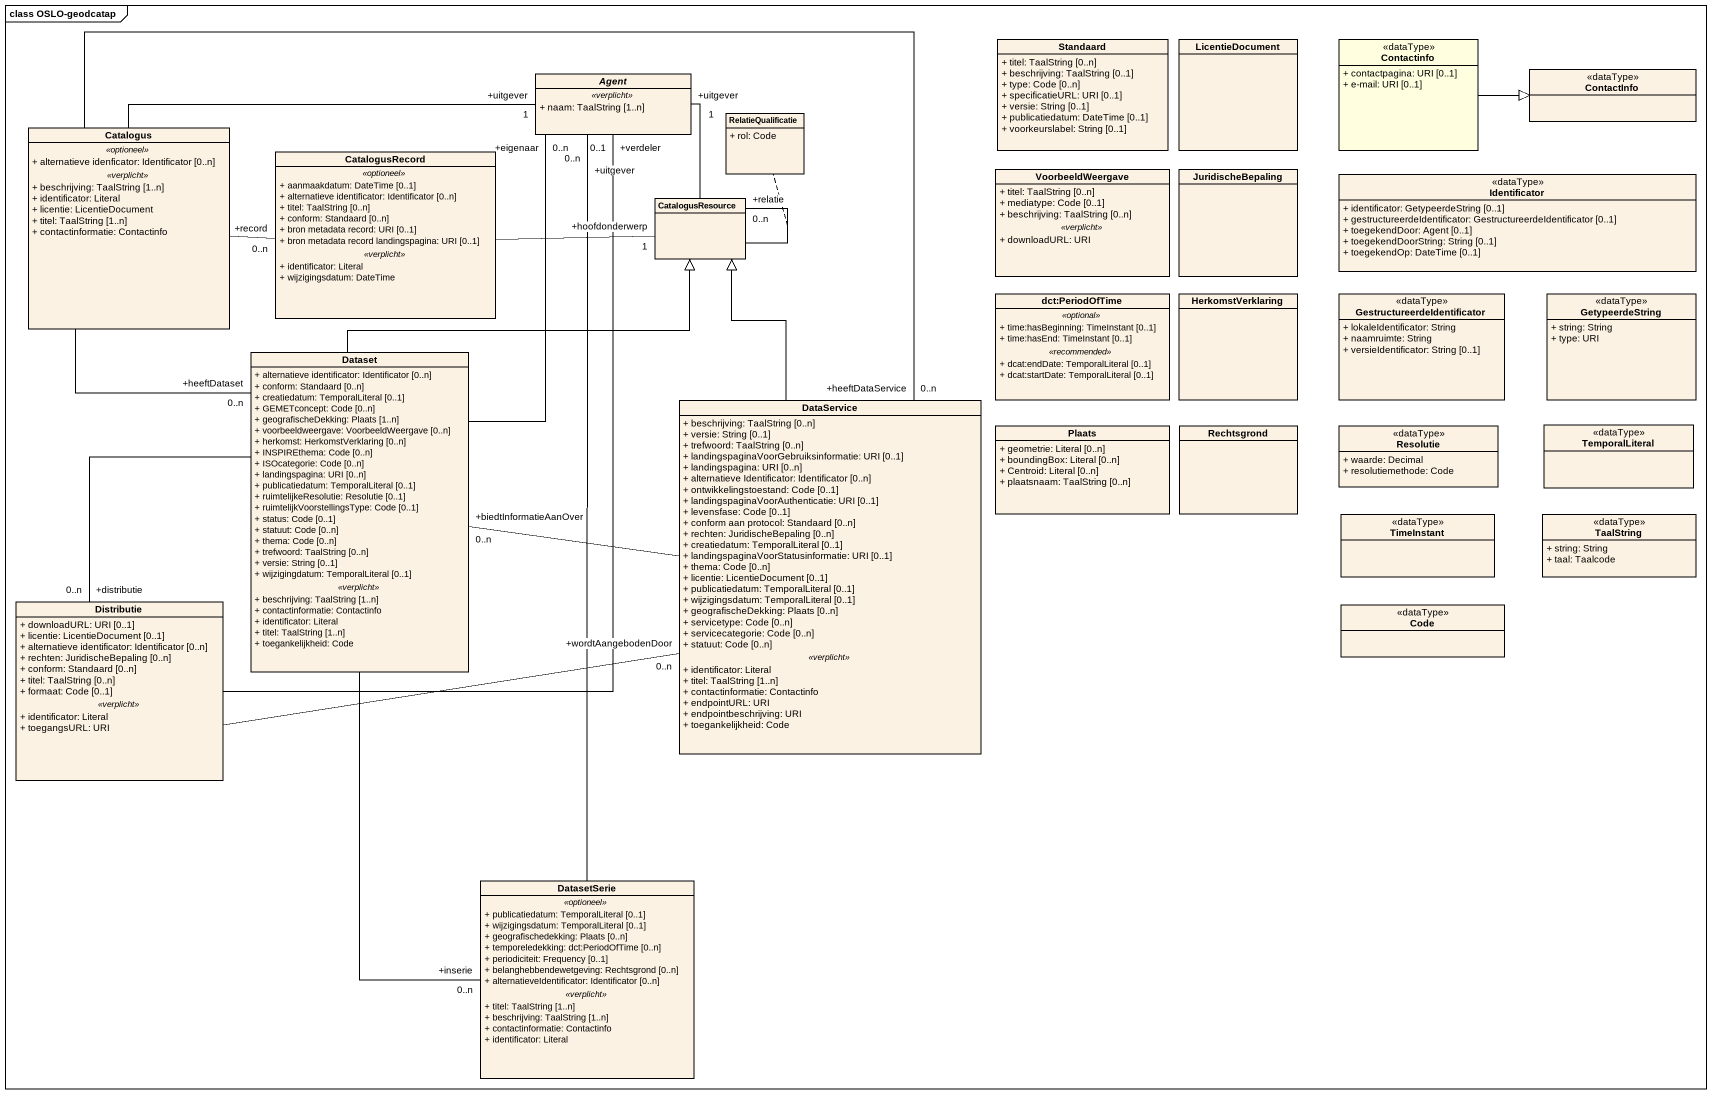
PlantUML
@startuml
mainframe class OSLO-geodcatap
hide circle
hide empty members
skinparam classAttributeIconSize 0
class Standaard {
  + titel: TaalString [0..n]
  + beschrijving: TaalString [0..1]
  + type: Code [0..n]
  + specificatieURL: URI [0..1]
  + versie: String [0..1]
  + publicatiedatum: DateTime [0..1]
  + voorkeurslabel: String [0..1]
}
class LicentieDocument
class Contactinfo <<dataType>> #FFFFE0 {
  + contactpagina: URI [0..1]
  + e-mail: URI [0..1]
}
abstract class "Agent" as Agent_ {
  .. <<verplicht>> ..
  + naam: TaalString [1..n]
}
class ContactInfo <<dataType>>
class RelatieQualificatie {
  + rol: Code
}
class Catalogus {
  .. <<optioneel>> ..
  + alternatieve idenficator: Identificator [0..n]
  .. <<verplicht>> ..
  + beschrijving: TaalString [1..n]
  + identificator: Literal
  + licentie: LicentieDocument
  + titel: TaalString [1..n]
  + contactinformatie: Contactinfo
}
class CatalogusRecord {
  .. <<optioneel>> ..
  + aanmaakdatum: DateTime [0..1]
  + alternatieve identificator: Identificator [0..n]
  + titel: TaalString [0..n]
  + conform: Standaard [0..n]
  + bron metadata record: URI [0..1]
  + bron metadata record landingspagina: URI [0..1]
  .. <<verplicht>> ..
  + identificator: Literal
  + wijzigingsdatum: DateTime
}
class CatalogusResource
class VoorbeeldWeergave {
  + titel: TaalString [0..n]
  + mediatype: Code [0..1]
  + beschrijving: TaalString [0..n]
  .. <<verplicht>> ..
  + downloadURL: URI
}
class JuridischeBepaling
class Identificator <<dataType>> {
  + identificator: GetypeerdeString [0..1]
  + gestructureerdeIdentificator: GestructureerdeIdentificator [0..1]
  + toegekendDoor: Agent [0..1]
  + toegekendDoorString: String [0..1]
  + toegekendOp: DateTime [0..1]
}
class "dct:PeriodOfTime" as dct_PeriodOfTime {
  .. <<optional>> ..
  + time:hasBeginning: TimeInstant [0..1]
  + time:hasEnd: TimeInstant [0..1]
  .. <<recommended>> ..
  + dcat:endDate: TemporalLiteral [0..1]
  + dcat:startDate: TemporalLiteral [0..1]
}
class HerkomstVerklaring
class GestructureerdeIdentificator <<dataType>> {
  + lokaleIdentificator: String
  + naamruimte: String
  + versieIdentificator: String [0..1]
}
class GetypeerdeString <<dataType>> {
  + string: String
  + type: URI
}
class Dataset {
  + alternatieve identificator: Identificator [0..n]
  + conform: Standaard [0..n]
  + creatiedatum: TemporalLiteral [0..1]
  + GEMETconcept: Code [0..n]
  + geografischeDekking: Plaats [1..n]
  + voorbeeldweergave: VoorbeeldWeergave [0..n]
  + herkomst: HerkomstVerklaring [0..n]
  + INSPIREthema: Code [0..n]
  + ISOcategorie: Code [0..n]
  + landingspagina: URI [0..n]
  + publicatiedatum: TemporalLiteral [0..1]
  + ruimtelijkeResolutie: Resolutie [0..1]
  + ruimtelijkVoorstellingsType: Code [0..1]
  + status: Code [0..1]
  + statuut: Code [0..n]
  + thema: Code [0..n]
  + trefwoord: TaalString [0..n]
  + versie: String [0..1]
  + wijzigingdatum: TemporalLiteral [0..1]
  .. <<verplicht>> ..
  + beschrijving: TaalString [1..n]
  + contactinformatie: Contactinfo
  + identificator: Literal
  + titel: TaalString [1..n]
  + toegankelijkheid: Code
}
class DataService {
  + beschrijving: TaalString [0..n]
  + versie: String [0..1]
  + trefwoord: TaalString [0..n]
  + landingspaginaVoorGebruiksinformatie: URI [0..1]
  + landingspagina: URI [0..n]
  + alternatieve Identificator: Identificator [0..n]
  + ontwikkelingstoestand: Code [0..1]
  + landingspaginaVoorAuthenticatie: URI [0..1]
  + levensfase: Code [0..1]
  + conform aan protocol: Standaard [0..n]
  + rechten: JuridischeBepaling [0..n]
  + creatiedatum: TemporalLiteral [0..1]
  + landingspaginaVoorStatusinformatie: URI [0..1]
  + thema: Code [0..n]
  + licentie: LicentieDocument [0..1]
  + publicatiedatum: TemporalLiteral [0..1]
  + wijzigingsdatum: TemporalLiteral [0..1]
  + geografischeDekking: Plaats [0..n]
  + servicetype: Code [0..n]
  + servicecategorie: Code [0..n]
  + statuut: Code [0..n]
  .. <<verplicht>> ..
  + identificator: Literal
  + titel: TaalString [1..n]
  + contactinformatie: Contactinfo
  + endpointURL: URI
  + endpointbeschrijving: URI
  + toegankelijkheid: Code
}
class Plaats {
  + geometrie: Literal [0..n]
  + boundingBox: Literal [0..n]
  + Centroid: Literal [0..n]
  + plaatsnaam: TaalString [0..n]
}
class Rechtsgrond
class Resolutie <<dataType>> {
  + waarde: Decimal
  + resolutiemethode: Code
}
class TemporalLiteral <<dataType>>
class TimeInstant <<dataType>>
class TaalString <<dataType>> {
  + string: String
  + taal: Taalcode
}
class Distributie {
  + downloadURL: URI [0..1]
  + licentie: LicentieDocument [0..1]
  + alternatieve identificator: Identificator [0..n]
  + rechten: JuridischeBepaling [0..n]
  + conform: Standaard [0..n]
  + titel: TaalString [0..n]
  + formaat: Code [0..1]
  .. <<verplicht>> ..
  + identificator: Literal
  + toegangsURL: URI
}
class Code <<dataType>>
class DatasetSerie {
  .. <<optioneel>> ..
  + publicatiedatum: TemporalLiteral [0..1]
  + wijzigingsdatum: TemporalLiteral [0..1]
  + geografischedekking: Plaats [0..n]
  + temporeledekking: dct:PeriodOfTime [0..n]
  + periodiciteit: Frequency [0..1]
  + belanghebbendewetgeving: Rechtsgrond [0..n]
  + alternatieveIdentificator: Identificator [0..n]
  .. <<verplicht>> ..
  + titel: TaalString [1..n]
  + beschrijving: TaalString [1..n]
  + contactinformatie: Contactinfo
  + identificator: Literal
}
Contactinfo -right-|> ContactInfo
Catalogus -right- "+uitgever\n1" Agent_
Catalogus -right- "+record\n0..n" CatalogusRecord
Catalogus -- "+heeftDataset\n0..n" Dataset
Catalogus -right- "+heeftDataService\n0..n" DataService
CatalogusRecord -right- "+hoofdonderwerp\n1" CatalogusResource
CatalogusResource -up- "+uitgever\n1" Agent_
CatalogusResource -- "+relatie\n0..n" CatalogusResource
(CatalogusResource, CatalogusResource) .. RelatieQualificatie
Dataset -up- "+eigenaar\n0..n" Agent_
Dataset -up-|> CatalogusResource
Dataset -- "+distributie\n0..n" Distributie
Dataset -- "+inserie\n0..n" DatasetSerie
DataService -up-|> CatalogusResource
DataService -left- "+biedtInformatieAanOver\n0..n" Dataset
Distributie -up- "+verdeler\n0..1" Agent_
Distributie -right- "+wordtAangebodenDoor\n0..n" DataService
DatasetSerie -up- "+uitgever\n0..n" Agent_
@enduml
